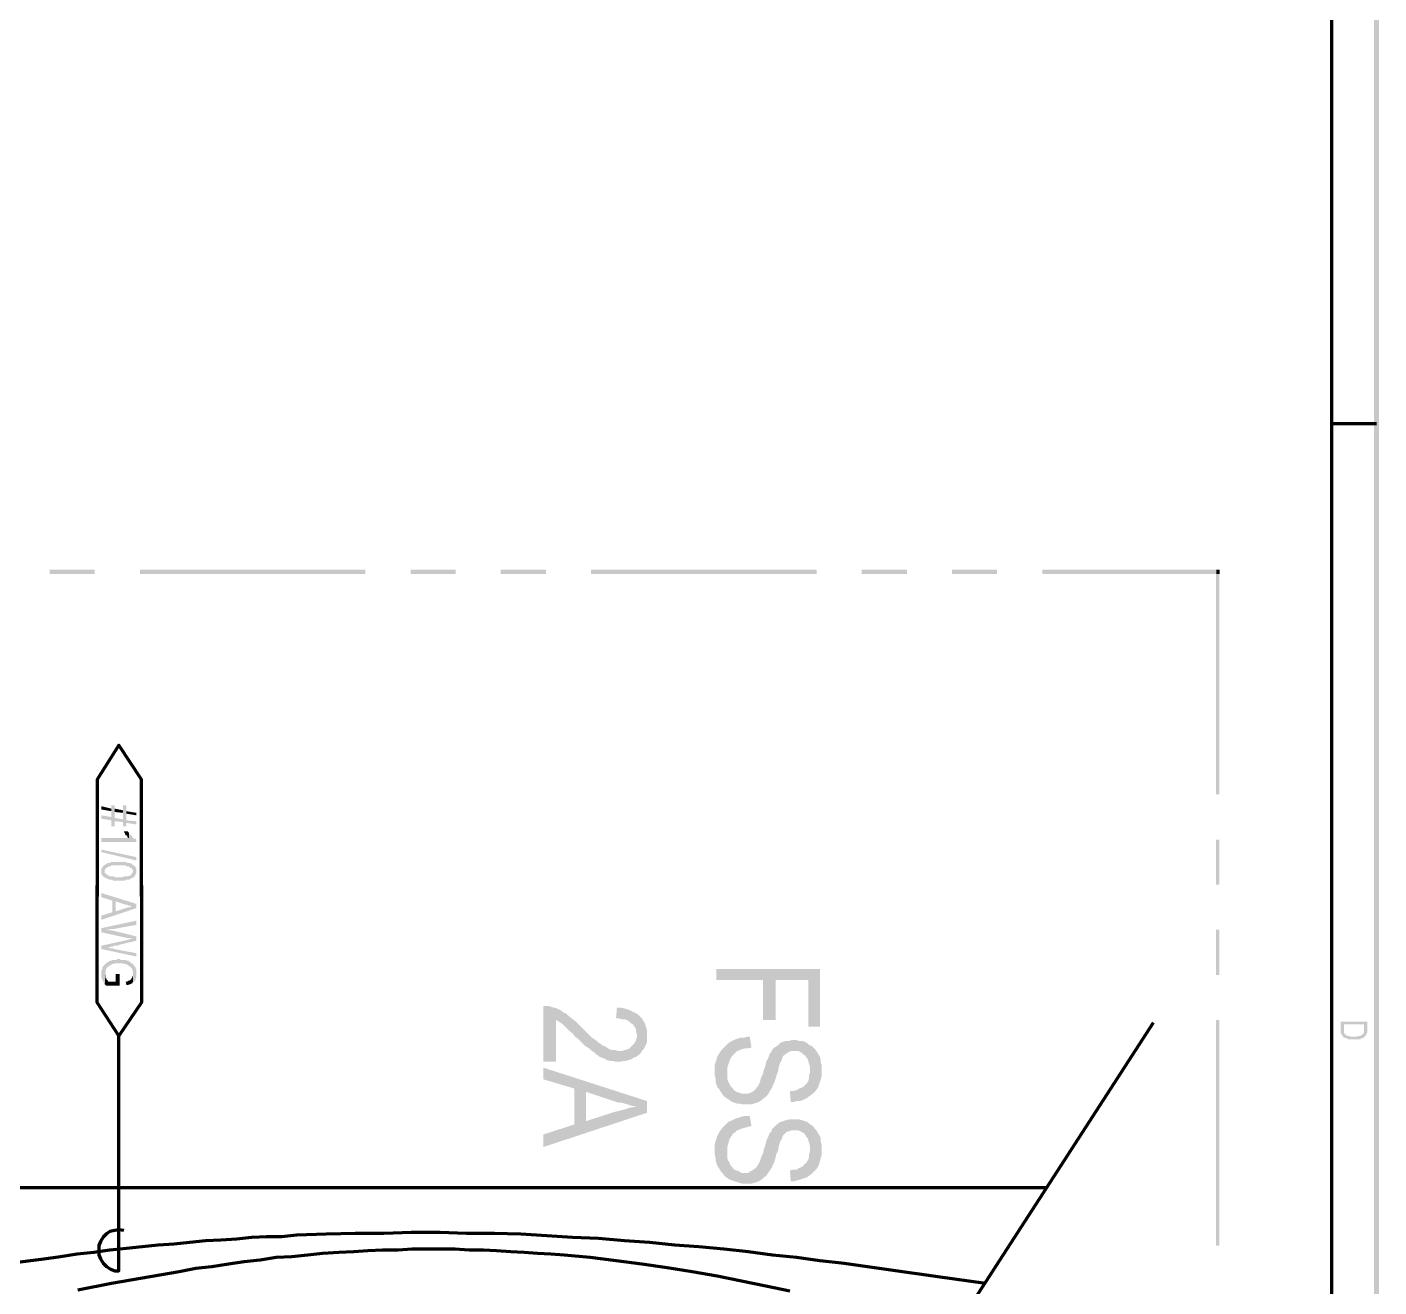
# Model space of a CAD drawing. Header units: inches. Extents: x -186 to 186, y -282 to 282.
# Drawn here: x 126.2 to 186.1, y 80.3 to 136.2 of the extents above; entities that cross this region are included whole.
import ezdxf

# ---------------------------------------------------------------- set-up
doc = ezdxf.new("R2010")
doc.units = ezdxf.units.IN
doc.header["$MEASUREMENT"] = 0
doc.layers.add('H', color=7, linetype='CONTINUOUS', lineweight=100)
doc.layers.add('P', color=250, linetype='CONTINUOUS', lineweight=100)

msp = doc.modelspace()

# ---------------------------------------------------------------- hatches: boundary and pattern name
at = {"layer": 'H', "linetype": 'Continuous'}
for points in [[(186.111, -282.111), (185.889, 281.889), (186.111, 282.111)], [(185.889, -281.889), (186.111, -282.111), (185.889, 281.889)], [(127.185, 112.111), (127.185, 111.926), (129.185, 112.111)], [(127.185, 111.926), (129.185, 112.111), (129.185, 111.926)], [(131.185, 112.111), (131.185, 111.926), (141.185, 112.111)], [(131.185, 111.926), (141.185, 112.111), (141.185, 111.926)], [(143.185, 112.111), (143.185, 111.926), (145.185, 112.111)], [(143.185, 111.926), (145.185, 112.111), (145.185, 111.926)], [(147.185, 112.111), (147.185, 111.926), (149.185, 112.111)], [(147.185, 111.926), (149.185, 112.111), (149.185, 111.926)], [(151.185, 112.111), (151.185, 111.926), (161.185, 112.111)], [(151.185, 111.926), (161.185, 112.111), (161.185, 111.926)], [(163.185, 112.111), (163.185, 111.926), (165.185, 112.111)], [(163.185, 111.926), (165.185, 112.111), (165.185, 111.926)], [(167.185, 112.111), (167.185, 111.926), (169.185, 112.111)], [(167.185, 111.926), (169.185, 112.111), (169.185, 111.926)], [(171.185, 112.111), (171.185, 111.926), (178.963, 112.111)], [(171.185, 111.926), (178.963, 112.111), (178.963, 111.926)], [(179.037, 112), (178.889, 112), (179.037, 102.148)], [(178.889, 112), (179.037, 102.148), (178.889, 102.148)], [(131.037, 100.815), (131.037, 100.963), (130.593, 101), (130.593, 101.667), (130.444, 101.667), (130.444, 101.037), (130.074, 101.111), (130.074, 101.667), (129.926, 101.667), (129.926, 101.148), (129.481, 101.222), (129.481, 101.074), (129.926, 101), (129.926, 100.741), (130.074, 100.741), (130.074, 100.963), (130.444, 100.926), (130.444, 100.741), (130.593, 100.741), (130.593, 100.889)], [(129.926, 101.519), (129.481, 101.63), (129.481, 101.481), (129.926, 101.407), (129.926, 101.148)], [(130.444, 101.444), (130.074, 101.519), (130.074, 101.37), (130.444, 101.333), (130.444, 101.037)], [(131.037, 101.222), (131.037, 101.333), (130.593, 101.407), (130.593, 101.296)], [(131.037, 100.037), (131.037, 100.148), (131, 100.185), (130.963, 100.185), (130.926, 100.185), (130.889, 100.222), (130.852, 100.259), (130.815, 100.333), (130.778, 100.333), (130.741, 100.37), (130.704, 100.407), (130.704, 100.444), (130.704, 100.222), (129.481, 100.222), (129.481, 100.037)], [(130.704, 100.444), (130.667, 100.481), (130.667, 100.519), (130.481, 100.519), (130.481, 100.481), (130.519, 100.444), (130.556, 100.333), (130.593, 100.333), (130.63, 100.296), (130.63, 100.259), (130.667, 100.222), (130.704, 100.222)], [(179.037, 100.148), (178.889, 100.148), (179.037, 98.148)], [(178.889, 100.148), (179.037, 98.148), (178.889, 98.148)], [(129.481, 99.704), (131.037, 99.37), (131.037, 99.222), (129.481, 99.593)], [(130.889, 98.481), (130.889, 98.741), (130.889, 98.704), (130.852, 98.667), (130.815, 98.63), (130.815, 98.593), (130.778, 98.556), (130.741, 98.556), (130.667, 98.519), (130.63, 98.519), (130.593, 98.519), (130.556, 98.519), (130.481, 98.519), (130.444, 98.481), (130.074, 98.481), (130.037, 98.519), (129.963, 98.519), (129.889, 98.519), (129.852, 98.519), (129.815, 98.519), (129.815, 98.556), (129.778, 98.556), (129.741, 98.556), (129.704, 98.63), (129.667, 98.63), (129.63, 98.667), (129.63, 98.704), (129.63, 98.741), (129.63, 99.037), (129.593, 99), (129.556, 98.963), (129.519, 98.926), (129.519, 98.889), (129.481, 98.852), (129.481, 98.815), (129.481, 98.778), (129.481, 98.667), (129.481, 98.63), (129.519, 98.556), (129.556, 98.519), (129.593, 98.481), (129.63, 98.481), (129.667, 98.444), (129.704, 98.444), (129.741, 98.407), (129.778, 98.407), (129.852, 98.37), (129.926, 98.37), (129.963, 98.37), (130, 98.333), (130.037, 98.333), (130.111, 98.333), (130.37, 98.333), (130.444, 98.333), (130.519, 98.333), (130.556, 98.37), (130.593, 98.37), (130.63, 98.37), (130.667, 98.37), (130.704, 98.37), (130.778, 98.407), (130.815, 98.444), (130.852, 98.444)], [(131.037, 98.741), (131.037, 98.778), (131.037, 98.815), (131.037, 98.852), (131, 98.889), (131, 98.926), (130.963, 98.963), (130.889, 99), (130.889, 99.037), (130.852, 99.037), (130.815, 99.074), (130.741, 99.111), (130.704, 99.111), (130.667, 99.111), (130.63, 99.111), (130.593, 99.148), (130.556, 99.148), (130.519, 99.148), (130.407, 99.148), (130.37, 99.148), (130.148, 99.148), (130.111, 99.148), (130, 99.148), (129.963, 99.148), (129.889, 99.148), (129.852, 99.111), (129.815, 99.111), (129.778, 99.111), (129.704, 99.074), (129.667, 99.037), (129.63, 99.037), (129.63, 98.741), (129.63, 98.778), (129.63, 98.815), (129.667, 98.852), (129.704, 98.889), (129.741, 98.926), (129.778, 98.926), (129.815, 98.963), (129.852, 98.963), (129.889, 98.963), (129.926, 99), (130.037, 99), (130.074, 99), (130.444, 99), (130.481, 99), (130.556, 99), (130.593, 98.963), (130.63, 98.963), (130.667, 98.963), (130.704, 98.963), (130.741, 98.926), (130.778, 98.889), (130.815, 98.889), (130.852, 98.852), (130.852, 98.815), (130.889, 98.778), (130.889, 98.481), (130.926, 98.481), (130.963, 98.519), (130.963, 98.556), (131, 98.593), (131, 98.63), (131.037, 98.667), (131.037, 98.704)], [(131.037, 97.111), (131.037, 97.296), (129.481, 97.778), (129.481, 97.593), (129.963, 97.444), (129.963, 96.926), (130.111, 97.407), (130.556, 97.259), (130.63, 97.259), (130.667, 97.222), (130.704, 97.222), (130.741, 97.222), (130.778, 97.222), (130.815, 97.185), (130.852, 97.185)], [(131.037, 97.111), (130.852, 97.185), (130.815, 97.185), (130.778, 97.185), (130.741, 97.148), (130.704, 97.148), (130.667, 97.148), (130.593, 97.111), (130.556, 97.111), (130.111, 96.963), (130.111, 97.407), (129.963, 96.926), (129.481, 96.778), (129.481, 96.593)], [(131.037, 96.37), (131.037, 96.556), (129.481, 96.222), (129.704, 96.148), (129.778, 96.148), (129.815, 96.148), (129.852, 96.185), (129.889, 96.185), (129.926, 96.185), (130, 96.185), (130.037, 96.185)], [(131.037, 95.667), (131.037, 95.852), (130, 96.111), (129.704, 96.148), (129.481, 96.222), (129.481, 96.037), (130.667, 95.778), (130.704, 95.778), (130.778, 95.778), (130.815, 95.778), (130.852, 95.778)], [(179.037, 96.148), (178.889, 96.148), (179.037, 94.148)], [(178.889, 96.148), (179.037, 94.148), (178.889, 94.148)], [(131.037, 95.667), (130.852, 95.778), (130.667, 95.704), (129.481, 95.444), (129.704, 95.37), (129.778, 95.37), (129.815, 95.37), (129.852, 95.37), (129.889, 95.407), (129.963, 95.407), (130, 95.407), (130.037, 95.444), (130.074, 95.444), (130.111, 95.444), (130.148, 95.444), (130.222, 95.444), (130.259, 95.481)], [(131.037, 94.963), (131.037, 95.111), (130.037, 95.296), (130, 95.333), (129.963, 95.333), (129.889, 95.333), (129.852, 95.333), (129.815, 95.333), (129.778, 95.37), (129.741, 95.37), (129.704, 95.37), (129.481, 95.444), (129.481, 95.296)], [(131.037, 94.185), (131.037, 94.296), (131.037, 94.333), (131.037, 94.37), (131, 94.444), (131, 94.481), (130.963, 94.519), (130.852, 94.667), (130.815, 94.667), (130.778, 94.704), (130.741, 94.741), (130.704, 94.741), (130.667, 94.778), (130.63, 94.778), (130.593, 94.778), (130.556, 94.815), (130.519, 94.815), (130.481, 94.815), (130.444, 94.815), (130.333, 94.815), (130.296, 94.852), (130.185, 94.852), (130.148, 94.815), (130.074, 94.815), (130, 94.815), (129.963, 94.815), (129.926, 94.778), (129.889, 94.778), (129.852, 94.778), (129.815, 94.741), (129.741, 94.704), (129.704, 94.667), (129.667, 94.63), (129.63, 94.63), (129.63, 94.593), (129.593, 94.556), (129.556, 94.519), (129.519, 94.481), (129.519, 94.407), (129.481, 94.333), (129.481, 94.296), (129.481, 94.148), (129.481, 94.111), (129.481, 94.037), (129.481, 94), (129.519, 93.963), (129.519, 93.926), (129.556, 93.889), (129.556, 93.852), (129.593, 93.815), (129.63, 93.778), (129.63, 93.741), (129.667, 94.185), (129.667, 94.296), (129.667, 94.333), (129.667, 94.37), (129.704, 94.407), (129.704, 94.444), (129.741, 94.481), (129.778, 94.519), (129.815, 94.519), (129.815, 94.556), (129.852, 94.556), (129.889, 94.593), (129.926, 94.593), (129.963, 94.63), (130, 94.63), (130.037, 94.63), (130.074, 94.667), (130.111, 94.667), (130.148, 94.667), (130.333, 94.667), (130.37, 94.667), (130.444, 94.667), (130.481, 94.63), (130.519, 94.63), (130.556, 94.63), (130.63, 94.593), (130.667, 94.556), (130.704, 94.556), (130.741, 94.519), (130.778, 94.519), (130.778, 94.481), (130.815, 94.444), (130.852, 94.407), (130.852, 94.37), (130.852, 94.333), (130.889, 94.296), (130.889, 94.222), (130.889, 93.815), (130.926, 93.852), (130.963, 93.889), (131, 93.926), (131, 93.963), (131, 94), (131.037, 94.074), (131.037, 94.111), (131.037, 94.148)], [(130.296, 93.667), (130.296, 94.185), (130.111, 94.185), (130.111, 93.852), (129.815, 93.852), (129.778, 93.852), (129.778, 93.889), (129.741, 93.926), (129.704, 93.963), (129.704, 94), (129.667, 94.037), (129.667, 94.074), (129.667, 94.111), (129.667, 94.185), (129.63, 93.741), (129.667, 93.704), (129.704, 93.667)], [(130.889, 93.815), (130.889, 94.222), (130.889, 94.111), (130.852, 94.074), (130.852, 94.037), (130.815, 94), (130.815, 93.963), (130.704, 93.889), (130.667, 93.889), (130.63, 93.852), (130.593, 93.852), (130.556, 93.852), (130.593, 93.704), (130.63, 93.704), (130.667, 93.704), (130.778, 93.741), (130.815, 93.741), (130.815, 93.778), (130.852, 93.778), (130.852, 93.815)], [(161.333, 91.852), (161.333, 94.407), (156.741, 94.407), (156.741, 93.926), (158.815, 93.926), (158.815, 92.148), (159.37, 92.148), (159.37, 93.926), (160.815, 93.926), (160.815, 91.852)], [(153.296, 90.593), (153.222, 91.481), (153.222, 91.407), (153.185, 91.296), (153.148, 91.185), (153.074, 91.074), (152.889, 90.889), (152.815, 90.852), (152.667, 90.815), (152.556, 90.778), (152.444, 90.778), (152.37, 90.778), (152.259, 90.815), (152.148, 90.815), (152, 90.852), (151.889, 90.926), (151.778, 91), (151.741, 91), (151.667, 91.037), (151.593, 91.111), (151.519, 91.148), (151.444, 91.222), (151.333, 91.296), (151.222, 91.37), (151.111, 91.481), (151, 91.593), (150.889, 91.704), (150.778, 91.815), (150.704, 91.889), (150.593, 92), (150.481, 92.111), (150.37, 92.185), (150.148, 92.37), (150.074, 92.444), (149.963, 92.481), (149.889, 92.556), (149.815, 92.593), (149.667, 92.667), (149.519, 92.704), (149.407, 92.741), (149.296, 92.778), (149.185, 92.778), (149.074, 92.778), (149.074, 90.296), (149.63, 90.296), (149.63, 92.148), (149.704, 92.111), (149.815, 92.037), (149.926, 91.963), (150.037, 91.852), (150.148, 91.741), (150.222, 91.667), (150.37, 91.556), (150.481, 91.407), (150.593, 91.333), (150.704, 91.222), (150.815, 91.111), (150.926, 91), (151.037, 90.926), (151.148, 90.852), (151.222, 90.778), (151.333, 90.704), (151.407, 90.63), (151.481, 90.593), (151.556, 90.519), (151.667, 90.481), (151.778, 90.444), (151.889, 90.37), (152.037, 90.333), (152.148, 90.333), (152.296, 90.296), (152.481, 90.296), (152.593, 90.333), (152.704, 90.333), (152.852, 90.37), (152.963, 90.407), (153.074, 90.481), (153.185, 90.519)], [(153.667, 91.481), (153.667, 91.556), (153.667, 91.667), (153.63, 91.815), (153.593, 91.926), (153.556, 92.037), (153.481, 92.148), (153.444, 92.222), (153.333, 92.333), (153.296, 92.37), (153.185, 92.444), (153.111, 92.481), (152.889, 92.593), (152.778, 92.63), (152.63, 92.667), (152.481, 92.704), (152.333, 92.704), (152.296, 92.222), (152.407, 92.222), (152.556, 92.185), (152.667, 92.185), (152.778, 92.148), (152.889, 92.074), (152.963, 92), (153.037, 91.963), (153.111, 91.852), (153.185, 91.741), (153.185, 91.63), (153.222, 91.481), (153.296, 90.593), (153.37, 90.667), (153.444, 90.778), (153.519, 90.852), (153.63, 91.074), (153.667, 91.185), (153.667, 91.333)], [(179.037, 92.148), (178.889, 92.148), (179.037, 82.148)], [(178.889, 92.148), (179.037, 82.148), (178.889, 82.148)], [(185.593, 91.741), (185.593, 92.074), (184.407, 92.074), (184.407, 91.667), (184.407, 91.63), (184.407, 91.593), (184.444, 91.556), (184.444, 91.519), (184.444, 91.481), (184.481, 91.481), (184.519, 91.407), (184.556, 91.963), (185.444, 91.963), (185.444, 91.741), (185.481, 91.407), (185.481, 91.444), (185.519, 91.444), (185.519, 91.481), (185.556, 91.481), (185.556, 91.519), (185.556, 91.556), (185.593, 91.593), (185.593, 91.704)], [(185.481, 91.407), (185.444, 91.741), (185.444, 91.667), (185.444, 91.63), (185.444, 91.593), (185.407, 91.519), (185.37, 91.519), (185.333, 91.481), (185.296, 91.444), (185.259, 91.444), (185.222, 91.444), (185.185, 91.444), (185.148, 91.407), (184.852, 91.407), (184.815, 91.444), (184.778, 91.444), (184.741, 91.444), (184.704, 91.444), (184.667, 91.481), (184.63, 91.519), (184.593, 91.519), (184.593, 91.556), (184.556, 91.556), (184.556, 91.593), (184.556, 91.63), (184.556, 91.963), (184.519, 91.407), (184.556, 91.37), (184.593, 91.37), (184.63, 91.333), (184.667, 91.333), (184.704, 91.333), (184.741, 91.296), (184.778, 91.296), (184.815, 91.296), (184.852, 91.296), (185.148, 91.296), (185.185, 91.296), (185.222, 91.296), (185.259, 91.296), (185.296, 91.296), (185.296, 91.333), (185.333, 91.333), (185.37, 91.333), (185.407, 91.37), (185.444, 91.37)], [(161.407, 89.926), (161.407, 90.148), (161.37, 90.259), (161.37, 90.37), (161.333, 90.519), (161.259, 90.63), (161.222, 90.704), (161.148, 90.815), (161.074, 90.889), (160.963, 91), (160.852, 91.037), (160.778, 91.111), (160.667, 91.185), (160.556, 91.222), (160.407, 91.222), (160.296, 91.259), (160.074, 91.259), (159.963, 91.222), (159.815, 91.222), (159.704, 91.185), (159.593, 91.148), (159.556, 91.111), (159.481, 91.037), (159.37, 90.963), (159.259, 90.889), (159.185, 90.778), (159.185, 90.741), (159.111, 90.667), (159.074, 90.556), (159.037, 90.444), (158.963, 90.333), (158.926, 90.185), (158.889, 90.037), (158.852, 89.963), (158.815, 89.778), (158.741, 89.63), (158.704, 89.519), (158.667, 89.407), (158.63, 89.296), (158.593, 89.222), (158.519, 89.148), (158.444, 89.037), (158.333, 88.963), (158.259, 88.926), (158.148, 88.889), (157.852, 88.889), (157.741, 88.926), (157.63, 88.963), (157.519, 89.037), (157.444, 89.148), (157.37, 89.222), (157.333, 89.296), (157.259, 89.444), (157.222, 89.556), (157.222, 89.667), (157.222, 89.815), (157.185, 91.037), (157.111, 90.963), (157.037, 90.889), (156.963, 90.815), (156.889, 90.704), (156.778, 90.519), (156.741, 90.37), (156.704, 90.259), (156.667, 90.148), (156.667, 90), (156.667, 89.815), (156.667, 89.704), (156.704, 89.556), (156.704, 89.444), (156.741, 89.296), (156.778, 89.185), (156.852, 89.111), (156.889, 89.037), (156.963, 88.926), (157.037, 88.815), (157.111, 88.741), (157.222, 88.667), (157.333, 88.593), (157.444, 88.519), (157.556, 88.481), (157.667, 88.444), (157.778, 88.444), (157.926, 88.407), (158.037, 88.407), (158.148, 88.407), (158.259, 88.407), (158.407, 88.444), (158.519, 88.481), (158.63, 88.519), (158.741, 88.593), (158.778, 88.63), (158.963, 88.778), (159.037, 88.852), (159.111, 89), (159.185, 89.111), (159.222, 89.148), (159.222, 89.222), (159.296, 89.333), (159.333, 89.444), (159.37, 89.556), (159.407, 89.704), (159.481, 89.889), (159.481, 89.926), (159.519, 90.111), (159.556, 90.222), (159.63, 90.37), (159.667, 90.481), (159.704, 90.556), (159.852, 90.667), (159.963, 90.741), (160.074, 90.778), (160.259, 90.778), (160.37, 90.778), (160.519, 90.704), (160.593, 90.63), (160.704, 90.556), (160.704, 90.519), (160.778, 90.444), (160.815, 90.333), (160.852, 90.185), (160.889, 90.074), (160.889, 89.889), (160.926, 88.815), (161.111, 88.963), (161.185, 89.074), (161.259, 89.185), (161.296, 89.296), (161.333, 89.407), (161.37, 89.519), (161.407, 89.667), (161.407, 89.778)], [(158.296, 90.926), (158.222, 91.407), (158.111, 91.407), (157.963, 91.37), (157.815, 91.37), (157.704, 91.333), (157.593, 91.296), (157.37, 91.185), (157.259, 91.111), (157.185, 91.037), (157.222, 89.815), (157.222, 89.889), (157.222, 90.037), (157.259, 90.148), (157.296, 90.259), (157.333, 90.37), (157.407, 90.519), (157.481, 90.593), (157.593, 90.704), (157.667, 90.778), (157.778, 90.815), (157.852, 90.852), (158, 90.889), (158.111, 90.889)], [(153.667, 88.037), (153.667, 88.556), (149.074, 90.037), (149.074, 89.519), (150.444, 89.111), (150.444, 87.519), (150.963, 88.963), (152.296, 88.519), (152.444, 88.481), (152.556, 88.481), (152.667, 88.444), (152.815, 88.407), (152.926, 88.37), (153.037, 88.333), (153.185, 88.333)], [(160.926, 88.815), (160.889, 89.889), (160.889, 89.815), (160.852, 89.704), (160.852, 89.556), (160.815, 89.444), (160.741, 89.333), (160.667, 89.259), (160.593, 89.185), (160.519, 89.148), (160.407, 89.111), (160.296, 89.037), (160.148, 89), (160, 89), (160.037, 88.519), (160.185, 88.519), (160.296, 88.556), (160.444, 88.556), (160.556, 88.593), (160.778, 88.704), (160.815, 88.741)], [(153.667, 88.037), (153.185, 88.333), (153.111, 88.296), (152.889, 88.259), (152.778, 88.222), (152.667, 88.185), (152.519, 88.148), (152.37, 88.111), (152.222, 88.074), (150.963, 87.667), (150.963, 88.963), (150.444, 87.519), (149.074, 87.074), (149.074, 86.519)], [(161.407, 86.444), (161.407, 86.63), (161.37, 86.741), (161.37, 86.889), (161.333, 87), (161.259, 87.111), (161.222, 87.185), (161.148, 87.296), (161.074, 87.37), (161.074, 87.407), (160.963, 87.481), (160.852, 87.556), (160.778, 87.63), (160.667, 87.667), (160.556, 87.704), (160.407, 87.741), (160.296, 87.741), (160.074, 87.741), (159.963, 87.741), (159.815, 87.704), (159.704, 87.667), (159.593, 87.63), (159.556, 87.63), (159.481, 87.556), (159.37, 87.481), (159.259, 87.37), (159.185, 87.296), (159.185, 87.222), (159.111, 87.148), (159.074, 87.074), (159.037, 86.963), (158.963, 86.815), (158.926, 86.667), (158.889, 86.519), (158.852, 86.444), (158.815, 86.259), (158.741, 86.111), (158.704, 86), (158.667, 85.889), (158.63, 85.815), (158.593, 85.741), (158.519, 85.63), (158.444, 85.556), (158.333, 85.481), (158.259, 85.444), (158.148, 85.37), (157.852, 85.37), (157.741, 85.444), (157.63, 85.481), (157.519, 85.519), (157.444, 85.63), (157.37, 85.704), (157.333, 85.815), (157.259, 85.926), (157.222, 86.037), (157.222, 86.185), (157.222, 86.333), (157.185, 87.556), (157.111, 87.481), (157.037, 87.407), (156.963, 87.296), (156.889, 87.222), (156.778, 87), (156.741, 86.889), (156.704, 86.778), (156.667, 86.63), (156.667, 86.481), (156.667, 86.333), (156.667, 86.185), (156.704, 86.037), (156.704, 85.926), (156.741, 85.815), (156.778, 85.704), (156.852, 85.593), (156.889, 85.519), (156.963, 85.407), (157.037, 85.333), (157.111, 85.222), (157.222, 85.148), (157.333, 85.074), (157.444, 85.037), (157.556, 85), (157.667, 84.963), (157.778, 84.926), (157.926, 84.889), (158.037, 84.889), (158.148, 84.889), (158.259, 84.889), (158.407, 84.926), (158.519, 84.963), (158.63, 85), (158.741, 85.074), (158.778, 85.111), (158.963, 85.259), (159.037, 85.37), (159.111, 85.481), (159.185, 85.593), (159.222, 85.63), (159.222, 85.704), (159.296, 85.815), (159.333, 85.926), (159.37, 86.074), (159.407, 86.222), (159.481, 86.37), (159.481, 86.444), (159.519, 86.593), (159.556, 86.741), (159.63, 86.852), (159.667, 86.963), (159.704, 87.037), (159.852, 87.185), (159.963, 87.222), (160.074, 87.259), (160.259, 87.259), (160.37, 87.259), (160.519, 87.185), (160.593, 87.148), (160.704, 87.037), (160.704, 87), (160.778, 86.926), (160.815, 86.815), (160.852, 86.704), (160.889, 86.556), (160.889, 86.407), (160.926, 85.296), (161.111, 85.481), (161.185, 85.556), (161.259, 85.667), (161.296, 85.778), (161.333, 85.889), (161.37, 86.037), (161.407, 86.148), (161.407, 86.296)], [(158.296, 87.444), (158.222, 87.889), (158.111, 87.889), (157.963, 87.889), (157.815, 87.852), (157.704, 87.815), (157.593, 87.778), (157.37, 87.667), (157.259, 87.63), (157.185, 87.556), (157.222, 86.333), (157.222, 86.37), (157.222, 86.519), (157.259, 86.63), (157.296, 86.778), (157.333, 86.889), (157.407, 87), (157.481, 87.111), (157.593, 87.185), (157.667, 87.259), (157.778, 87.296), (157.852, 87.333), (158, 87.37), (158.111, 87.407)], [(160.926, 85.296), (160.889, 86.407), (160.889, 86.333), (160.852, 86.185), (160.852, 86.074), (160.815, 85.963), (160.741, 85.852), (160.667, 85.778), (160.593, 85.704), (160.519, 85.63), (160.407, 85.593), (160.296, 85.519), (160.148, 85.519), (160, 85.481), (160.037, 85), (160.185, 85), (160.296, 85.037), (160.444, 85.074), (160.556, 85.111), (160.667, 85.148), (160.778, 85.185), (160.815, 85.222)]]:
    msp.add_hatch(color=0, dxfattribs=at).paths.add_polyline_path(points)

# ---------------------------------------------------------------- linework, layer by layer
at = {"layer": 'P', "color": 0, "linetype": 'Continuous'}
for points in [[(-186, 280), (184, 280), (184, -258)], [(184, 118.593), (186, 118.593)], [(178.963, 112.111), (178.963, 111.926)], [(131.259, 97.63), (131.259, 102.815), (130.259, 104.333), (129.296, 102.815), (129.296, 97.63)], [(131.259, 98.111), (131.259, 92.926), (130.259, 91.444), (129.296, 92.926), (129.296, 98.111)], [(143.333, 41.259), (157.37, 63.037), (149.296, 68.222), (170.148, 65.037), (162.037, 70.259), (176.111, 92.037)], [(130.259, 83.481), (130.259, 91.444)], [(171.37, 84.704), (100.148, 84.704), (100.148, 50.741), (149.444, 50.741)], [(130.481, 82.815), (130.259, 82.852), (130.074, 82.815), (129.852, 82.778), (129.704, 82.667), (129.556, 82.519), (129.444, 82.333), (129.37, 82.148), (129.37, 81.963), (129.37, 81.741), (129.444, 81.556), (129.556, 81.37), (129.704, 81.222), (129.889, 81.111), (130.074, 81.037), (130.259, 81.037), (130.259, 83.481)], [(125.407, 81.37), (126.926, 81.556), (127.667, 81.667), (128.407, 81.778), (129.148, 81.852), (129.852, 81.963), (130.593, 82.037), (131.296, 82.111), (132, 82.185), (132.704, 82.222), (133.407, 82.296), (134.111, 82.37), (134.778, 82.407), (135.481, 82.444), (136.148, 82.519), (136.815, 82.556), (137.481, 82.556), (138.148, 82.63), (139.444, 82.667), (140.741, 82.704), (142, 82.704), (143.222, 82.741), (144.481, 82.741), (145.667, 82.704), (146.889, 82.704), (148.074, 82.667), (149.222, 82.593), (150.37, 82.519), (151.519, 82.481), (152.667, 82.37), (153.778, 82.296), (154.889, 82.185), (155.963, 82.111), (157.074, 82), (158.148, 81.889), (159.222, 81.741), (160.296, 81.63), (161.333, 81.481), (162.407, 81.37), (164.481, 81.074), (166.556, 80.778), (168.667, 80.481)], [(128.444, 80.185), (129.926, 80.481), (132.926, 81), (133.667, 81.148), (134.37, 81.222), (135.111, 81.333), (135.815, 81.444), (136.519, 81.519), (137.222, 81.63), (137.926, 81.667), (138.63, 81.741), (139.296, 81.815), (140, 81.852), (140.667, 81.889), (141.296, 81.926), (141.963, 81.963), (142.63, 81.963), (143.259, 82), (145.148, 82), (145.778, 81.963), (146.407, 81.963), (147, 81.926), (147.63, 81.889), (148.222, 81.852), (148.815, 81.815), (149.407, 81.778), (150, 81.741), (151.148, 81.63), (152.296, 81.481), (153.444, 81.333), (154.556, 81.185), (155.667, 81), (156.778, 80.815), (157.852, 80.593), (158.926, 80.37), (160, 80.148)]]:
    msp.add_lwpolyline(points, dxfattribs=at)

doc.saveas('drawing.dxf')
